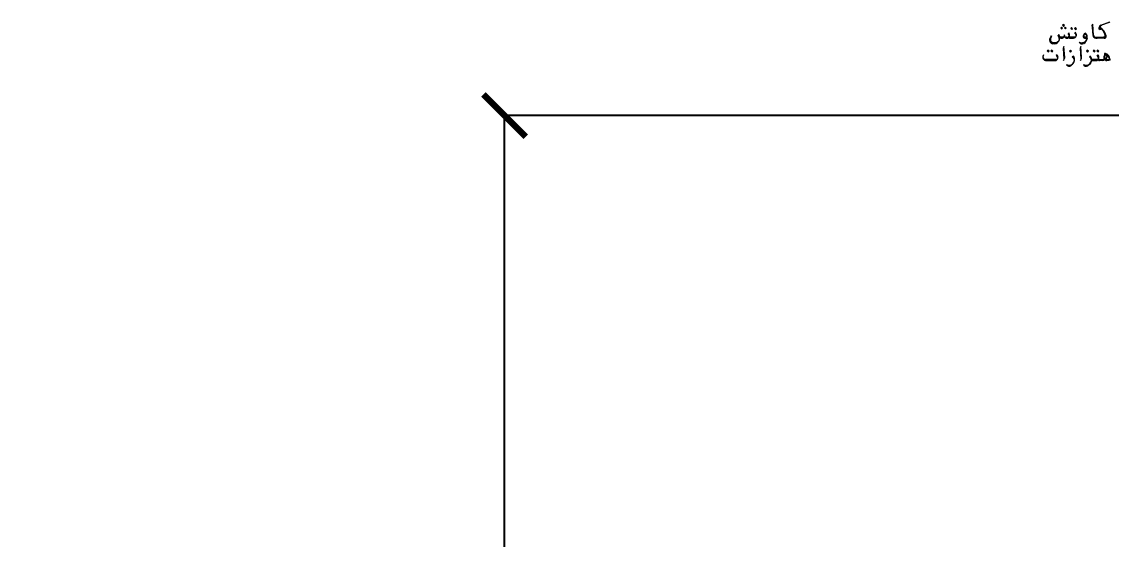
# Model space of a CAD drawing. Header units: millimetres. Extents: x -60342 to 1024385, y -25305 to 32879.
# Drawn here: x -665 to 1401, y -6365 to -5385 of the extents above; entities that cross this region are included whole.
import ezdxf

# ---------------------------------------------------------------- set-up
doc = ezdxf.new("R2010")
doc.units = ezdxf.units.MM
doc.layers.add('$1$PDF_0', color=7, linetype='Continuous')
doc.styles.add('Century Gothic$001H0', font='cent.shx')
doc.dimstyles.new('Copy of ISO-25', dxfattribs={"dimtxt": 250, "dimasz": 80, "dimexe": 1.25, "dimexo": 0.625, "dimtad": 1, "dimtxsty": 'Century Gothic$001H0', "dimblk": 'ARCHTICK', "dimcen": 2.5, "dimadec": 0, "dimazin": 0, "dimtfac": 1, "dimtmove": 0, "dimatfit": 3, "dimfxl": 1, "dimarcsym": 0})

# ---------------------------------------------------------------- blocks, each defined once
blk = doc.blocks.new('_ArchTick')
at = {"color": 0, "linetype": 'ByBlock', "const_width": 0.15}
blk.add_lwpolyline([(-0.5, -0.5), (0.5, 0.5)], dxfattribs=at)
blk = doc.blocks.new('*D70')
at = {"color": 0, "lineweight": -2, "transparency": 16777216}
for p, q in [((3250, -5562.4), (249.4, -5562.4)), ((250.6, -23062.4), (250.6, -5562.4)), ((3250, -23062.4), (249.4, -23062.4))]:
    blk.add_line(p, q, dxfattribs=at)
at = {"layer": 'Defpoints', "color": 0, "transparency": 16777216}
for p in [(250.6, -5562.4), (3250.6, -5562.4), (3250.6, -23062.4)]:
    blk.add_point(p, dxfattribs=at)
at = {"color": 0, "lineweight": -2, "transparency": 16777216, "xscale": 80, "yscale": 80, "zscale": 80}
for p, rotation in [((250.6, -5562.4), 90), ((250.6, -23062.4), 270)]:
    blk.add_blockref('_ArchTick', p, dxfattribs=dict(at, rotation=rotation))
at = {"color": 0, "transparency": 16777216, "insert": (125, -14312.4), "char_height": 250, "attachment_point": 5, "rotation": 90, "style": 'Century Gothic$001H0'}
blk.add_mtext('SHAFT TOTAL HEIGHT 17500', dxfattribs=at)

msp = doc.modelspace()

# ---------------------------------------------------------------- linework, layer by layer
at = {"layer": '$1$PDF_0', "lineweight": 18}
for points in [[(1312.572, -5391.586), (1310.456, -5389.469), (1308.944, -5391.284), (1310.758, -5393.4)], [(1309.246, -5396.726), (1307.13, -5394.61), (1305.618, -5396.121), (1307.432, -5398.238)], [(1316.2, -5396.726), (1314.084, -5394.61), (1312.572, -5396.121), (1314.689, -5398.238)], [(1328.295, -5397.633), (1326.178, -5395.517), (1324.667, -5397.331), (1326.783, -5399.447)], [(1335.552, -5397.633), (1333.435, -5395.517), (1331.621, -5397.331), (1333.738, -5399.447)], [(1311.06, -5458.106), (1312.572, -5454.478), (1313.177, -5452.059), (1311.665, -5431.196), (1310.456, -5435.429), (1311.665, -5454.78)], [(1343.111, -5458.106), (1344.925, -5454.478), (1345.227, -5452.059), (1344.018, -5431.196), (1342.808, -5435.429), (1343.716, -5454.78)], [(1283.545, -5440.267), (1281.429, -5438.15), (1279.917, -5439.662), (1282.033, -5441.778)], [(1290.499, -5440.267), (1288.685, -5438.15), (1286.871, -5439.662), (1288.988, -5441.778)], [(1326.178, -5440.569), (1324.062, -5438.452), (1322.55, -5440.267), (1324.364, -5442.383)], [(1358.229, -5440.569), (1356.113, -5438.452), (1354.601, -5440.267), (1356.717, -5442.383)], [(1370.928, -5440.267), (1368.812, -5438.15), (1367.3, -5439.662), (1369.417, -5441.778)], [(1378.185, -5440.267), (1376.069, -5438.15), (1374.254, -5439.662), (1376.371, -5441.778)]]:
    msp.add_lwpolyline(points, close=True, dxfattribs=at)
for points in [[(1311.665, -5392.493), (1309.548, -5390.376)], [(1367.905, -5410.332), (1366.695, -5388.865), (1365.788, -5389.469), (1364.579, -5391.888), (1365.183, -5394.61), (1366.695, -5410.332)], [(1367.3, -5410.635), (1366.091, -5393.4), (1365.486, -5390.679)], [(1381.813, -5390.679), (1398.746, -5384.631), (1397.839, -5386.143), (1383.325, -5391.284)], [(1302.292, -5408.518), (1300.78, -5410.635)], [(1308.339, -5397.331), (1306.222, -5395.214)], [(1315.596, -5397.331), (1313.479, -5395.214)], [(1321.038, -5406.099), (1319.526, -5407.611)], [(1332.528, -5413.658), (1321.341, -5413.658)], [(1332.83, -5414.263), (1331.621, -5414.566), (1322.248, -5414.566)], [(1327.388, -5398.54), (1325.574, -5396.424)], [(1333.435, -5404.588), (1332.226, -5406.099)], [(1334.645, -5398.54), (1332.528, -5396.424)], [(1332.83, -5405.495), (1334.04, -5407.006), (1334.947, -5408.821)], [(1355.205, -5414.566), (1350.972, -5414.566), (1349.763, -5413.961), (1348.856, -5411.844)], [(1350.67, -5408.216), (1351.879, -5407.309), (1352.787, -5407.309), (1354.601, -5409.425)], [(1356.113, -5413.658), (1352.484, -5413.658)], [(1371.835, -5413.658), (1386.651, -5413.658)], [(1388.465, -5414.566), (1372.743, -5414.566)], [(1379.697, -5395.819), (1380.604, -5400.052), (1378.185, -5397.936)], [(1311.967, -5454.478), (1312.27, -5453.268), (1311.06, -5434.219)], [(1323.457, -5415.775), (1330.109, -5415.775)], [(1344.32, -5454.478), (1344.32, -5453.268), (1343.413, -5434.219)], [(1351.275, -5415.775), (1356.113, -5415.775)], [(1372.743, -5415.775), (1374.859, -5415.775)], [(1388.465, -5415.775), (1373.952, -5415.775)], [(1282.638, -5440.871), (1280.521, -5439.057)], [(1289.895, -5440.871), (1287.778, -5439.057)], [(1298.663, -5446.919), (1297.151, -5448.733)], [(1298.059, -5448.128), (1299.268, -5449.64), (1300.175, -5451.454)], [(1325.271, -5441.476), (1323.155, -5439.359)], [(1357.624, -5441.476), (1355.508, -5439.359)], [(1370.021, -5440.871), (1368.207, -5439.057)], [(1376.069, -5446.919), (1374.859, -5448.733)], [(1377.278, -5440.871), (1375.161, -5439.057)], [(1375.464, -5448.128), (1376.673, -5449.64), (1377.58, -5451.454)], [(1389.373, -5455.385), (1388.465, -5453.571)], [(1389.373, -5445.709), (1393.303, -5446.919), (1396.327, -5449.035)], [(1298.059, -5456.897), (1296.849, -5457.199), (1277.8, -5457.199), (1276.288, -5456.897), (1274.777, -5456.292)], [(1297.756, -5456.292), (1276.591, -5456.292)], [(1278.707, -5458.106), (1295.337, -5458.106)], [(1375.464, -5456.897), (1374.254, -5457.199), (1364.881, -5457.199)], [(1366.091, -5458.106), (1372.743, -5458.106)], [(1376.976, -5456.292), (1386.651, -5456.292)], [(1388.768, -5456.292), (1386.349, -5457.199), (1378.185, -5457.199)], [(1384.232, -5458.106), (1379.092, -5458.106)], [(1398.746, -5456.292), (1397.234, -5457.199), (1392.699, -5457.199), (1390.582, -5456.292)], [(1393.606, -5456.292), (1396.932, -5456.292)]]:
    msp.add_lwpolyline(points, dxfattribs=at)
for points in [[(1285.062, -5419.93, -0.18110539), (1288.064, -5411.426, 0.11021726), (1285.975, -5418.361, 0.21257862), (1287.009, -5421.257)], [(1300.448, -5422.255, 0.26770238), (1303.198, -5417.304, 0.16534837), (1300.704, -5410.237)], [(1302.31, -5412.049, 0.67714591), (1312.69, -5412.464, 0.27558448), (1317.472, -5415.761, 0.40157223), (1322.218, -5411.901)], [(1302.552, -5411.902, 0.10236354), (1309.76, -5413.356, 0.28347809), (1312.504, -5411.62, 0.07863973), (1313.116, -5409.581)], [(1312.878, -5412.169, 0.15747367), (1319.007, -5413.65, 0.86611539), (1319.439, -5407.38)], [(1332.376, -5413.356, 0.53548612), (1334.761, -5409.707, 0.12595079), (1331.86, -5405.978)], [(1340.82, -5422.999, 0.51969524), (1355.616, -5415.689, 0.31492829), (1352.955, -5408.73)], [(1351.308, -5406.483, 0.17324239), (1348.376, -5411.719, 0.4881371), (1351.017, -5415.471)], [(1386.58, -5413.349, 0.41725407), (1390.234, -5410.098, 0.15748651), (1379.427, -5395.552)], [(1286.012, -5421.229, 0.23621891), (1292.274, -5425.147, 0.15747958), (1300.356, -5422.66)], [(1295.052, -5458.104, 0.35432667), (1300.333, -5454.042, 0.24409499), (1298.246, -5446.964)], [(1297.604, -5455.989, 0.53548612), (1299.989, -5452.34, 0.12595079), (1297.089, -5448.611)], [(1328.9, -5449.64), (1327.69, -5451.152, -0.33858744), (1331.128, -5458.986)], [(1361.253, -5449.64), (1360.043, -5451.152, -0.33858744), (1363.481, -5458.986)], [(1375.009, -5455.989, 0.53548612), (1377.394, -5452.34, 0.12595079), (1374.494, -5448.611)], [(1399.328, -5455.312, -0.38583965), (1396.025, -5458.106), (1393.303, -5458.106)], [(1375.161, -5456.292), (1363.974, -5456.292, -0.26773869), (1357.147, -5467.85)]]:
    msp.add_lwpolyline(points, format="xyb", dxfattribs=at)
for centre, radius, start, end in [((1388.617, -5398.691), 10.734, 131.818581, 176.363478), ((1384.988, -5395.97), 4.989, 114.480482, 172.752627), ((1292.767, -5415.019), 11.339, 255.646426, 35.7367), ((1292.769, -5416.228), 10.733, 355.411188, 36.477075), ((1307.885, -5408.065), 6.501, 233.442738, 303.371366), ((1306.974, -5410.181), 6.203, 343.55445, 6.915975), ((1317.561, -5409.88), 4.988, 232.414436, 327.59056), ((1315.747, -5411.391), 6.803, 20.7816, 44.161749), ((1313.631, -5410.786), 8.919, 353.038951, 34.101361), ((1323.305, -5413.508), 1.964, 179.690553, 270.309447), ((1329.958, -5410.181), 5.292, 268.545502, 346.587878), ((1327.539, -5409.879), 8.013, 348.953469, 43.822964), ((1352.031, -5410.786), 2.57, 126.05757, 276.673314), ((1351.728, -5411.088), 2.57, 67.327691, 122.206881), ((1352.333, -5407.763), 1.361, 46.254429, 133.745571), ((1344.775, -5414.112), 11.337, 352.812372, 40.827856), ((1372.289, -5409.577), 5.896, 186.108406, 272.066302), ((1372.591, -5408.67), 5.896, 198.548463, 274.990855), ((1372.289, -5408.67), 4.989, 198.093756, 274.526109), ((1373.8, -5413.508), 1.964, 179.690553, 270.309447), ((1365.335, -5418.949), 27.968, 16.704108, 57.766179), ((1387.71, -5411.089), 3.477, 277.753804, 23.290107), ((1388.314, -5411.995), 3.78, 270.042868, 17.021568), ((1291.557, -5419.555), 6.803, 182.058765, 255.257517), ((1293.373, -5415.321), 8.921, 223.693879, 266.492273), ((1293.372, -5410.485), 13.454, 266.653361, 300.692489), ((1346.286, -5420.462), 5.896, 204.406018, 299.588892), ((1342.355, -5413.507), 14.06, 299.768681, 351.216612), ((1277.044, -5450.698), 5.291, 139.72409, 261.981691), ((1278.254, -5451.605), 6.501, 140.868004, 272.267113), ((1323.609, -5456.745), 8.012, 10.799203, 51.862075), ((1322.096, -5456.141), 9.828, 359.243422, 45.519045), ((1355.659, -5456.745), 8.012, 10.799203, 51.862075), ((1354.146, -5456.141), 9.828, 359.243422, 45.519045), ((1365.938, -5456.141), 1.964, 179.690553, 270.309447), ((1372.591, -5452.814), 5.292, 268.545502, 346.587878), ((1370.172, -5452.512), 8.013, 348.953469, 43.822964), ((1378.94, -5456.141), 1.964, 179.690553, 270.309447), ((1383.476, -5446.465), 11.641, 272.87384, 334.505489), ((1386.803, -5448.582), 7.408, 269.724161, 342.928375), ((1393.153, -5452.21), 5.897, 129.701519, 268.575124), ((1388.617, -5457.35), 10.432, 23.001147, 91.283939), ((1390.129, -5446.163), 1.663, 68.224866, 195.75439), ((1393.151, -5451.303), 4.686, 158.844128, 274.304629), ((1391.036, -5450.396), 2.57, 350.657862, 161.262085), ((1391.035, -5450.396), 2.873, 337.996084, 124.026601), ((1388.012, -5455.536), 11.036, 0.57736, 77.013302), ((1396.78, -5454.023), 1.967, 272.546447, 27.976679), ((1321.492, -5456.745), 10.13, 241.117333, 346.658038), ((1322.097, -5462.793), 5.896, 204.406018, 299.588892), ((1322.097, -5460.977), 6.804, 240.899812, 290.626951), ((1319.676, -5455.23), 12.854, 291.528444, 311.325484), ((1318.166, -5456.141), 13.455, 299.513519, 359.468504), ((1353.543, -5456.745), 10.13, 241.117333, 346.658038), ((1354.147, -5462.793), 5.896, 204.406018, 299.588892), ((1354.147, -5460.977), 6.804, 240.899812, 290.626951), ((1351.727, -5455.23), 12.854, 291.528444, 311.325484)]:
    msp.add_arc(centre, radius, start, end, dxfattribs=at)

# ---------------------------------------------------------------- dimensions: what is measured, and where the dimension line sits
dim = msp.add_linear_dim(base=(250.625, -5562.368), p1=(3250.625, -23062.368), p2=(3250.625, -5562.368), angle=90, text='SHAFT TOTAL HEIGHT <>', dimstyle='Copy of ISO-25')
dim.commit()
dim.dimension.update_dxf_attribs({"geometry": '*D70', "text_midpoint": (125, -14312.368)})

doc.saveas('drawing.dxf')
